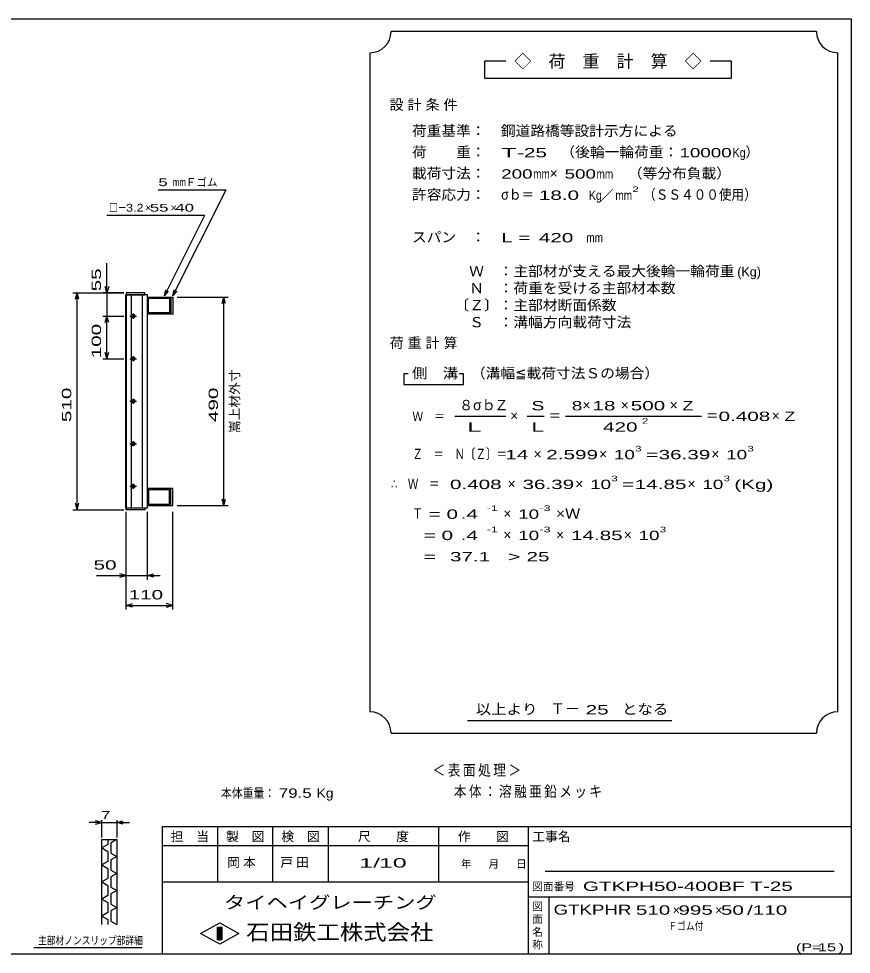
# Model space of a CAD drawing. Units: millimetres, scale not verified. Extents: x -1820 to 1731, y -1282 to 1054.
# Drawn here: x -227 to 1731, y -1146 to 1054 of the extents above; entities that cross this region are included whole.
import ezdxf
from ezdxf.enums import TextEntityAlignment as Align

# ---------------------------------------------------------------- set-up
doc = ezdxf.new("R2010")
doc.units = ezdxf.units.MM
doc.header["$LTSCALE"] = 10
for name, color, linetype, lineweight in [('0_2', 150, 'Continuous', 25), ('16', 3, 'Continuous', 25), ('22', 4, 'Continuous', 25), ('24', 2, 'Continuous', 25), ('32', 4, 'Continuous', 25)]:
    doc.layers.add(name, color=color, linetype=linetype, lineweight=lineweight)
doc.styles.add('ベクトル', font='')
doc.styles.get('ベクトル').set_extended_font_data('ベクトル')

msp = doc.modelspace()

# ---------------------------------------------------------------- linework, layer by layer
at = {"layer": '0_2'}
for p, q in [((-1729, 1053.5), (1731, 1053.5)), ((1731, 1053.5), (1731, -1146.5)), ((1731, -846.5), (111, -846.5)), ((111, -846.5), (111, -1146.5)), ((241, -846.5), (241, -976.5)), ((371, -976.5), (371, -846.5)), ((501, -846.5), (501, -976.5)), ((761, -976.5), (761, -846.5)), ((971, -846.5), (971, -1146.5)), ((971, -891.5), (111, -891.5)), ((1691, -951.5), (1011, -951.5)), ((111, -976.5), (971, -976.5)), ((971, -1011.5), (1731, -1011.5)), ((1021, -1146.5), (1021, -1011.5)), ((201, -1097.5), (246, -1072.5)), ((246, -1072.5), (291, -1097.5)), ((246, -1122.5), (201, -1097.5)), ((241, -1082.5), (251, -1082.5)), ((241, -1112.5), (241, -1082.5)), ((241, -1082.5), (243, -1082.5)), ((243, -1082.5), (243, -1112.5)), ((245, -1112.5), (245, -1082.5)), ((245, -1082.5), (247, -1082.5)), ((291, -1097.5), (246, -1122.5)), ((247, -1082.5), (247, -1112.5)), ((249, -1112.5), (249, -1082.5)), ((249, -1082.5), (251, -1082.5)), ((251, -1082.5), (251, -1112.5)), ((251, -1082.5), (251, -1112.5)), ((251, -1112.5), (241, -1112.5)), ((243, -1112.5), (245, -1112.5)), ((247, -1112.5), (249, -1112.5)), ((1731, -1146.5), (-1729, -1146.5))]:
    msp.add_line(p, q, dxfattribs=at)
at = {"layer": '16'}
for p, q in [((25.3, -96.5), (25.3, 404.5)), ((25.3, 404.5), (26, 404.5)), ((70, 409), (26, 409)), ((26, 409), (26, 404.5)), ((26, 404.5), (70, 404.5)), ((26, 404.5), (26, -96.5)), ((76, 404.5), (26, 404.5)), ((37.5, 404.5), (37.5, -96.5)), ((64.5, -96.5), (64.5, 404.5)), ((70, 404.5), (70, 409)), ((76, -96.5), (76, 404.5)), ((76, 399), (131, 399)), ((76, 359), (76, 399)), ((79, 396), (128, 396)), ((79, 362), (79, 396)), ((128, 396), (128, 362)), ((131, 399), (131, 359)), ((131, 399), (136, 399)), ((136, 399), (136, 359)), ((34.5, 354), (50.5, 354)), ((44.5, 357), (40.5, 357)), ((42.5, 360), (42.5, 348)), ((131, 359), (76, 359)), ((128, 362), (79, 362)), ((136, 359), (131, 359)), ((40.5, 351), (44.5, 351)), ((34.5, 254), (50.5, 254)), ((44.5, 257), (40.5, 257)), ((40.5, 251), (44.5, 251)), ((42.5, 260), (42.5, 248)), ((34.5, 154), (50.5, 154)), ((44.5, 157), (40.5, 157)), ((42.5, 160), (42.5, 148)), ((40.5, 151), (44.5, 151)), ((34.5, 54), (50.5, 54)), ((44.5, 57), (40.5, 57)), ((40.5, 51), (44.5, 51)), ((42.5, 60), (42.5, 48)), ((44.5, -43), (40.5, -43)), ((42.5, -40), (42.5, -52)), ((34.5, -46), (50.5, -46)), ((40.5, -49), (44.5, -49)), ((131, -51), (76, -51)), ((76, -51), (76, -91)), ((128, -54), (79, -54)), ((79, -54), (79, -88)), ((128, -88), (128, -54)), ((131, -91), (131, -51)), ((136, -51), (131, -51)), ((136, -91), (136, -51)), ((79, -88), (128, -88)), ((26, -96.5), (25.3, -96.5)), ((26, -96.5), (70, -96.5)), ((26, -101), (26, -96.5)), ((26, -96.5), (76, -96.5)), ((70, -101), (26, -101)), ((70, -96.5), (70, -101)), ((76, -91), (131, -91)), ((131, -91), (136, -91))]:
    msp.add_line(p, q, dxfattribs=at)
for centre, radius, start, end in [((40.5, 354), 3, 90, 270), ((42.5, 354), 4, 46.6, 133.4), ((44.5, 354), 3, 270, 90), ((42.5, 354), 4, 226.6, 313.4), ((40.5, 254), 3, 90, 270), ((42.5, 254), 4, 46.6, 133.4), ((42.5, 254), 4, 226.6, 313.4), ((44.5, 254), 3, 270, 90), ((40.5, 154), 3, 90, 270), ((42.5, 154), 4, 46.6, 133.4), ((44.5, 154), 3, 270, 90), ((42.5, 154), 4, 226.6, 313.4), ((40.5, 54), 3, 90, 270), ((42.5, 54), 4, 46.6, 133.4), ((42.5, 54), 4, 226.6, 313.4), ((44.5, 54), 3, 270, 90), ((40.5, -46), 3, 90, 270), ((42.5, -46), 4, 46.6, 133.4), ((44.5, -46), 3, 270, 90), ((42.5, -46), 4, 226.6, 313.4)]:
    msp.add_arc(centre, radius, start, end, dxfattribs=at)
at = {"layer": '22'}
for p, q in [((101, 651.5), (261, 651.5)), ((136, 401.5), (261, 651.5)), ((-19, 591.5), (211, 591.5)), ((116, 401.5), (211, 591.5)), ((-19, 409), (-19, 479)), ((-19, 409), (-23, 424)), ((-15, 424), (-19, 409)), ((-99, 409), (21, 409)), ((-93, 394), (-89, 409)), ((-85, 394), (-89, 409)), ((-89, -101), (-89, 409)), ((21, 409), (-29, 409)), ((-19, 409), (-19, 354)), ((116, 401.5), (119, 416.1)), ((116, 401.5), (126, 412.5)), ((136, 401.5), (139, 416.1)), ((136, 401.5), (146, 412.5)), ((146, 399), (266, 399)), ((252, 384), (256, 399)), ((260, 384), (256, 399)), ((256, -91), (256, 399)), ((-29, 354), (21, 354)), ((-23, 339), (-19, 354)), ((-15, 339), (-19, 354)), ((-19, 254), (-19, 354)), ((-19, 254), (-23, 269)), ((-19, 254), (-15, 269)), ((-29, 254), (21, 254)), ((-89, -101), (-93, -86)), ((-89, -101), (-85, -86)), ((256, -91), (252, -76)), ((256, -91), (260, -76)), ((-99, -101), (21, -101)), ((26, -266), (26, -106)), ((26, -336), (26, -106)), ((76, -266), (76, -106)), ((136, -336), (136, -106)), ((146, -91), (266, -91)), ((-44, -256), (26, -256)), ((26, -256), (11, -252)), ((11, -260), (26, -256)), ((26, -256), (76, -256)), ((76, -256), (91, -252)), ((91, -260), (76, -256)), ((76, -256), (106, -256)), ((26, -326), (41, -322)), ((41, -330), (26, -326)), ((26, -326), (136, -326)), ((136, -326), (121, -322)), ((121, -330), (136, -326))]:
    msp.add_line(p, q, dxfattribs=at)
at = {"layer": '24', "color": 4}
for p, q in [((1649, 1023.5), (649, 1023.5)), ((599, 973.5), (599, -576.5)), ((1699, -576.5), (1699, 973.5)), ((919, 953.5), (869, 953.5)), ((869, 953.5), (869, 913.5)), ((1449, 953.5), (1399, 953.5)), ((1449, 913.5), (1449, 953.5)), ((869, 913.5), (1449, 913.5)), ((689, 218.5), (679, 218.5)), ((679, 218.5), (679, 193.5)), ((819, 218.5), (809, 218.5)), ((819, 193.5), (819, 218.5)), ((679, 193.5), (819, 193.5)), ((799, 118.5), (919, 118.5)), ((969, 118.5), (1009, 118.5)), ((1059, 118.5), (1379, 118.5)), ((829, -596.5), (1309, -596.5)), ((649, -626.5), (1649, -626.5))]:
    msp.add_line(p, q, dxfattribs=at)
for centre, start, end in [((599, 1023.5), 270, 0), ((1699, 1023.5), 180, 270), ((599, -626.5), 0, 90), ((1699, -626.5), 90, 180)]:
    msp.add_arc(centre, 50, start, end, dxfattribs=at)
at = {"layer": '32'}
for p, q in [((-31, -836.5), (-46, -832.5)), ((-31, -871.5), (-31, -831.5)), ((4, -831.5), (4, -871.5)), ((4, -836.5), (19, -832.5)), ((-31, -836.5), (-61, -836.5)), ((-46, -840.5), (-31, -836.5)), ((-31, -836.5), (4, -836.5)), ((19, -840.5), (4, -836.5)), ((4, -836.5), (34, -836.5)), ((-31, -876.5), (4, -876.5)), ((-31, -1076.5), (-31, -876.5)), ((-17, -876.5), (-17, -888.5)), ((4, -876.5), (-10, -884.5)), ((4, -876.5), (4, -1076.5)), ((-17, -888.5), (-31, -896.5)), ((-31, -896.5), (-17, -904.5)), ((-10, -884.5), (-10, -908.5)), ((-17, -904.5), (-17, -928.5)), ((-10, -908.5), (4, -916.5)), ((4, -916.5), (-10, -924.5)), ((-17, -928.5), (-31, -936.5)), ((-31, -936.5), (-17, -944.5)), ((-17, -944.5), (-17, -968.5)), ((-10, -924.5), (-10, -948.5)), ((-10, -948.5), (4, -956.5)), ((4, -956.5), (-10, -964.5)), ((-10, -964.5), (-10, -988.5)), ((-17, -968.5), (-31, -976.5)), ((-31, -976.5), (-17, -984.5)), ((-17, -984.5), (-17, -1008.5)), ((-10, -988.5), (4, -996.5)), ((-17, -1008.5), (-31, -1016.5)), ((4, -996.5), (-10, -1004.5)), ((-10, -1004.5), (-10, -1028.5)), ((-31, -1016.5), (-17, -1024.5)), ((-17, -1024.5), (-17, -1048.5)), ((-10, -1028.5), (4, -1036.5)), ((-17, -1048.5), (-31, -1056.5)), ((4, -1036.5), (-10, -1044.5)), ((-10, -1044.5), (-10, -1068.5)), ((-31, -1056.5), (-17, -1064.5)), ((-17, -1064.5), (-17, -1076.5)), ((-10, -1068.5), (4, -1076.5)), ((64, -1131.5), (-191, -1131.5))]:
    msp.add_line(p, q, dxfattribs=at)

# ---------------------------------------------------------------- texts
at = {"layer": '0_2', "style": 'ベクトル'}
for s, height, p in [('担\u3000当', 21.99, (131, -869.5)), ('製\u3000図', 21.99, (261, -869.5)), ('検\u3000図', 21.99, (391, -869.5)), ('尺\u3000\u3000度', 21.99, (571, -869.5)), ('作\u3000\u3000図', 21.99, (806, -869.5)), ('工事名', 21.99, (981, -869.5)), ('年', 18.3, (813, -934)), ('月', 18.3, (878, -934)), ('日', 18.3, (943, -934)), ('図面番号', 18.33, (981, -987)), ('図', 18.3, (981, -1034)), ('面', 18.3, (981, -1064)), ('名', 18.3, (981, -1094)), ('称', 18.3, (981, -1124))]:
    msp.add_text(s, height=height, dxfattribs=at).set_placement(p, align=Align.MIDDLE_LEFT)
at = {"layer": '0_2', "color": 222, "style": 'ベクトル'}
for s, height, width, p in [('タイヘイグレーチング', 29.33, 1.25, (256, -1024.5)), ('石田鉄工株式会社', 36.66, 1.1, (308.5, -1094.5))]:
    msp.add_text(s, height=height, dxfattribs=dict(at, width=width)).set_placement(p, align=Align.MIDDLE_LEFT)
at = {"layer": '22', "color": 2, "style": 'ベクトル'}
for s, height, width, p in [(' 5 ', 18.33, 1.6, (91, 669)), ('mm', 18.33, 0.75, (136, 669)), ('□－', 18.33, 0.8, (-14, 609)), ('3.2', 18.33, 1.2, (26, 609)), (' 55 ', 18.33, 1.6, (71, 609)), (' 40 ', 18.33, 1.6, (131, 609)), (' 50 ', 21.99, 1.65, (-64, -231)), (' 110 ', 21.99, 1.65, (18.5, -301)), ('本体重量：', 21.99, 0.85, (249, -767.5)), (' 79.5', 21.99, 1.35, (374, -767.5)), ('Kg', 21.99, 1.1, (474, -767.5)), ('1/', 21.99, 2, (574, -931.5)), (' 10 ', 21.99, 2, (604, -931.5)), ('GTKPH50-400BF T-25                        ', 21.99, 1.65, (1100, -986.5)), ('GTKPHR', 23.46, 1.4, (1031, -1041.5)), (' 510 ', 21.99, 1.65, (1211, -1042.5)), (' 995 ', 21.99, 1.65, (1311, -1042.5)), (' 50 ', 21.99, 1.65, (1411, -1042.5)), ('/', 22, 1.65, (1486, -1042.5)), (' 110 ', 21.99, 1.65, (1486, -1042.5)), ('Ｆゴム付', 18.33, 0.8, (1301, -1080)), ('(P=', 18.33, 1.55, (1601, -1130)), (' 15 ', 18.33, 1.6, (1641, -1130)), (')', 18.3, 1.6, (1701, -1130))]:
    msp.add_text(s, height=height, dxfattribs=dict(at, width=width)).set_placement(p, align=Align.MIDDLE_LEFT)
for s, height, p in [('Ｆゴム', 18.33, (166, 669)), ('×', 18.3, (71, 609)), ('×', 18.3, (131, 609)), ('×', 22, (1311, -1042.5)), ('×', 22, (1411, -1042.5))]:
    msp.add_text(s, height=height, dxfattribs=at).set_placement(p, align=Align.MIDDLE_LEFT)
at = {"layer": '22', "color": 2, "style": 'ベクトル', "width": 1.65}
for s, p in [(' 55 ', (-44, 399)), (' 100 ', (-44, 241.5)), (' 510 ', (-114, 91.5)), (' 490', (231, 91.5))]:
    msp.add_text(s, height=21.99, rotation=90, dxfattribs=at).set_placement(p, align=Align.MIDDLE_LEFT)
at = {"layer": '22', "color": 2, "style": 'ベクトル'}
msp.add_text('嵩上材外寸', height=21.99, rotation=90, dxfattribs=at).set_placement((281, 79), align=Align.MIDDLE_LEFT)
at = {"layer": '22', "color": 2, "attachment_point": 4, "style": 'ベクトル'}
for s, insert, char_height in [('\\T1.2;\\W0.85;＜表面処理＞', (746.5, -715), 25.66), ('\\T1.19;\\W0.85;本体：溶融亜鉛メッキ', (796.5, -765), 25.66), ('\\T1.25;岡本\u3000', (263.5, -931.5), 21.99), ('\\T1.25;戸田\u3000', (388.5, -931.5), 21.99)]:
    msp.add_mtext(s, dxfattribs=dict(at, insert=insert, char_height=char_height))
at = {"layer": '24', "style": 'ベクトル'}
for s, height, p in [('◇\u3000荷\u3000重\u3000計\u3000算\u3000◇', 29.33, (939, 953.5)), ('）', 24.2, (1482, 740)), ('×', 24.2, (1022, 690)), ('／', 22, (1141.5, 638.5)), ('(Kg)', 21.99, (1463, 458.5)), ('８', 24.2, (809, 145)), ('σｂ', 24.19, (842, 145)), ('Ｚ', 24.2, (892, 145)), ('×', 24.2, (1099, 145)), ('×', 24.2, (1189, 145)), ('×', 24.2, (1304, 145)), ('×', 24.2, (929, 120)), ('×', 24.2, (1544, 120)), ('×', 24.2, (984, 30)), ('×', 24.2, (1138, 30)), ('×', 24.2, (1402, 30)), ('×', 24.2, (923, -40)), ('×', 24.2, (1082, -40)), ('×', 24.2, (1346, -40)), ('×', 24.2, (913, -110)), ('×', 24.2, (913, -160)), ('×', 24.2, (1037, -160)), ('×', 24.2, (1196, -160)), ('Ｔ－', 25.66, (1023, -569))]:
    msp.add_text(s, height=height, dxfattribs=at).set_placement(p, align=Align.MIDDLE_LEFT)
for s, height, width, p in [('荷重基準：\u3000', 24.19, 1.05, (698, 790)), ('鋼道路橋等設計示方による', 24.19, 1.05, (907, 790)), ('荷\u3000\u3000重：\u3000', 24.19, 1.05, (698, 740)), ('T-', 21.99, 2, (908, 738.5)), (' 25 ', 21.99, 1.65, (948, 738.5)), ('（後輪一輪荷重：', 24.19, 1.05, (1047, 740)), ('10000', 21.99, 1.5, (1327, 738.5)), ('Kg', 21.99, 0.85, (1452, 738.5)), ('載荷寸法：\u3000', 24.19, 1.05, (698, 690)), ('\u3000（等分布負載）', 24.19, 1.05, (1171, 690)), ('200', 21.99, 1.5, (908, 688.5)), ('mm', 21.99, 0.8, (983, 688.5)), ('500', 21.99, 1.5, (1057, 688.5)), ('mm', 21.99, 0.8, (1132, 688.5)), ('許容応力：\u3000', 24.19, 1.05, (698, 640)), ('σｂ＝', 24.19, 0.9, (908, 640)), (' 18.0', 21.99, 1.65, (983, 638.5)), ('Kg', 21.99, 0.85, (1114, 638.5)), ('mm', 21.99, 0.8, (1176.5, 638.5)), ('2', 13.2, 1.5, (1216.5, 652.5)), ('（ＳＳ４００使用）', 24.19, 0.9, (1241.5, 640)), ('スパン\u3000：\u3000', 24.19, 1.05, (698, 540)), ('L =', 21.99, 1.65, (908, 538.5)), (' 420 ', 21.99, 1.65, (983, 538.5)), ('mm', 21.99, 0.8, (1108, 538.5)), ('\u3000Ｗ\u3000：主部材が支える最大後輪一輪荷重', 24.19, 1.05, (798, 460)), ('\u3000Ｎ\u3000：荷重を受ける主部材本数', 24.19, 1.05, (798, 420)), ('〔Ｚ〕：主部材断面係数', 24.19, 1.05, (798, 380)), ('\u3000Ｓ\u3000：溝幅方向載荷寸法', 24.19, 1.05, (798, 340)), ('側\u3000溝', 24.19, 1.1, (698, 220)), ('\u3000（溝幅≦載荷寸法Ｓの場合）', 24.19, 1.05, (802, 220)), ('S', 22, 1.55, (979, 143.5)), ('8', 22, 1.5, (1074, 143.5)), (' 18 ', 21.99, 1.65, (1109, 143.5)), (' 500 ', 21.99, 1.65, (1199, 143.5)), ('Z', 22, 1.4, (1334, 143.5)), ('Ｗ\u3000＝', 21.99, 0.85, (699, 118.5)), ('＝', 24.2, 0.9, (1019, 120)), ('2', 13.2, 1.5, (1239, 107.5)), ('＝', 24.2, 0.9, (1389, 120)), ('0.408', 21.99, 1.65, (1419, 118.5)), ('Z', 22, 1.4, (1574, 118.5)), ('L', 22, 1.8, (979, 93.5)), (' 420 ', 21.99, 1.65, (1134, 93.5)), ('Ｚ\u3000＝\u3000Ｎ〔Ｚ〕＝', 24.19, 0.75, (699, 30)), ('3', 13.2, 1.5, (1223, 42.5)), ('3', 13.2, 1.5, (1487, 42.5)), (' 14 ', 21.99, 1.65, (904, 28.5)), ('2.599', 21.99, 1.65, (1014, 28.5)), ('10', 21.99, 1.5, (1173, 28.5)), ('=', 22, 1.7, (1248, 28.5)), ('36.39', 21.99, 1.65, (1278, 28.5)), ('10', 21.99, 1.5, (1437, 28.5)), ('3', 13.2, 1.5, (1167, -27.5)), ('3', 13.2, 1.5, (1431, -27.5)), ('∴\u3000Ｗ\u3000＝', 24.19, 0.75, (649, -40)), (' 0.408', 21.99, 1.65, (774, -41.5)), ('36.39', 21.99, 1.65, (958, -41.5)), ('10', 21.99, 1.5, (1117, -41.5)), ('=', 22, 1.7, (1192, -41.5)), ('14.85', 21.99, 1.65, (1222, -41.5)), ('10', 21.99, 1.5, (1381, -41.5)), ('(Kg)', 21.99, 1.65, (1456, -41.5)), ('Ｔ', 24.2, 0.75, (699, -110)), (' = 0', 21.99, 1.65, (724, -111.5)), (' .4 ', 21.99, 1.65, (799, -111.5)), ('-1', 13.2, 1.65, (874, -97.5)), ('10', 21.99, 1.5, (948, -111.5)), ('-3', 13.2, 1.65, (998, -97.5)), ('×Ｗ', 24.19, 1.1, (1037, -110)), ('  = 0', 21.99, 1.65, (699, -161.5)), (' .4 ', 21.99, 1.65, (799, -161.5)), ('-1', 13.2, 1.65, (874, -147.5)), ('10', 21.99, 1.5, (948, -161.5)), ('-3', 13.2, 1.65, (998, -147.5)), ('14.85', 21.99, 1.65, (1072, -161.5)), ('10', 21.99, 1.5, (1231, -161.5)), ('3', 13.2, 1.5, (1281, -147.5)), ('  =', 21.99, 1.65, (699, -211.5)), (' 37.1', 21.99, 1.65, (774, -211.5)), ('>', 22, 1.7, (924, -211.5)), (' 25 ', 21.99, 1.65, (954, -211.5)), ('以上より\u3000', 24.19, 1.1, (848, -570)), (' 25 ', 21.99, 1.65, (1093, -571.5)), ('となる', 24.19, 1.1, (1192, -570))]:
    msp.add_text(s, height=height, dxfattribs=dict(at, width=width)).set_placement(p, align=Align.MIDDLE_LEFT)
at = {"layer": '24', "attachment_point": 4, "style": 'ベクトル'}
for s, insert, char_height in [('\\T1.28;設計条件', (645.5, 850), 24.19), ('\\T1.28;荷重計算', (645.5, 290), 24.19), ('\\T1.5;\\W2;\\~L\\~', (804, 93.5), 21.99)]:
    msp.add_mtext(s, dxfattribs=dict(at, insert=insert, char_height=char_height))
at = {"layer": '32', "color": 2, "style": 'ベクトル'}
for s, width, p in [(' 7 ', 1.6, (-43.5, -819)), ('主部材ノンスリップ部詳細', 0.8, (-181, -1114))]:
    msp.add_text(s, height=18.33, dxfattribs=dict(at, width=width)).set_placement(p, align=Align.MIDDLE_LEFT)

doc.saveas('drawing.dxf')
